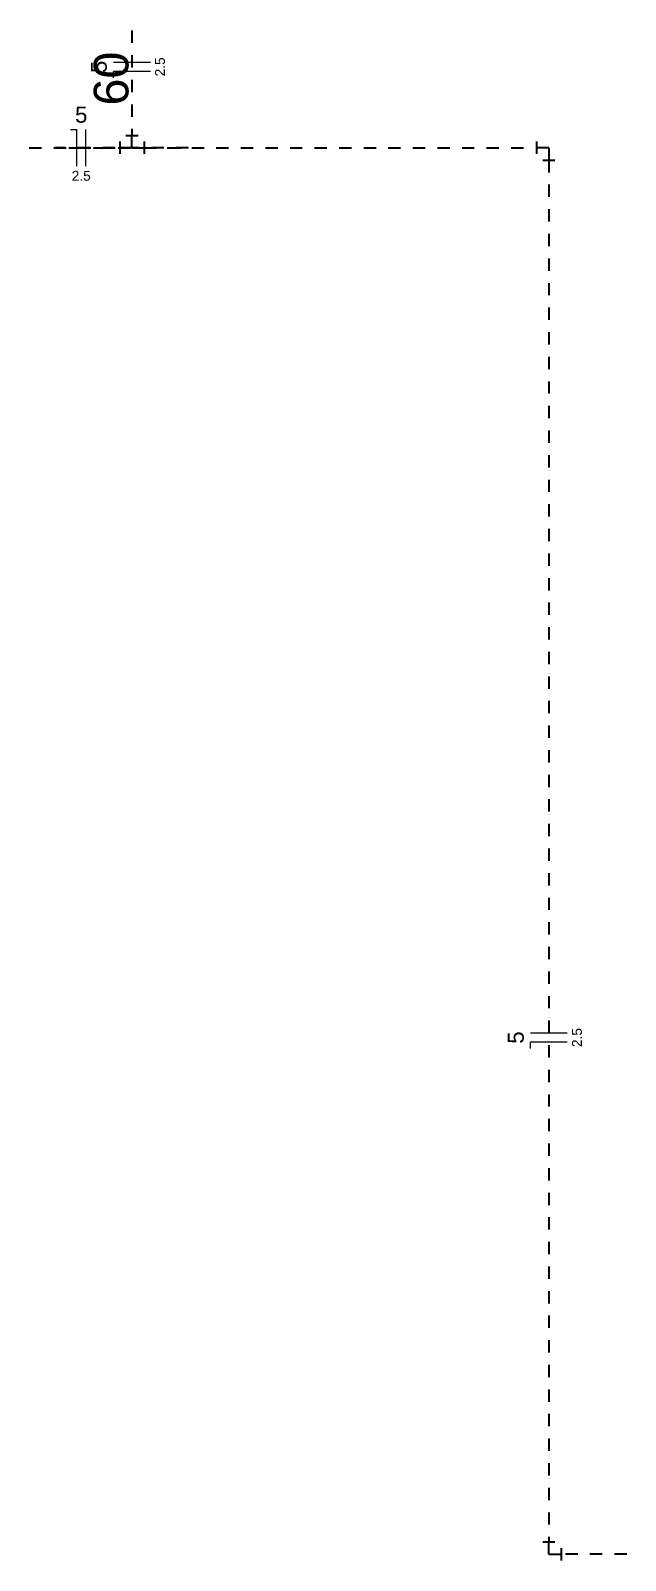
# Model space of a CAD drawing. Header units: millimetres. Extents: x 0 to 321, y -39 to 66.
# Drawn here: x 35.03 to 39.87, y 9.89 to 22.34 of the extents above; entities that cross this region are included whole.
import ezdxf

# ---------------------------------------------------------------- set-up
doc = ezdxf.new("R2010")
doc.units = ezdxf.units.MM
doc.header["$LTSCALE"] = 0.5
doc.header["$MEASUREMENT"] = 0
doc.linetypes.add('DOT2', pattern=[3.175, 0, -3.175])
for name, color, linetype, lineweight in [('EL-Condutos', 4, 'Continuous', 30), ('EL-Fios', 9, 'Continuous', 20), ('EL-Textos fios', 7, 'Continuous', 20), ('EL-Textos pontos', 5, 'Continuous', 20)]:
    doc.layers.add(name, color=color, linetype=linetype, lineweight=lineweight)
doc.styles.add('Arial', font='arial.ttf')

msp = doc.modelspace()

# ---------------------------------------------------------------- linework, layer by layer
at = {"layer": 'EL-Condutos', "linetype": 'Continuous'}
for p, q in [((35.758, 21.436), (35.758, 21.336)), ((35.808, 21.486), (35.908, 21.486)), ((35.858, 21.386), (35.858, 21.486)), ((35.958, 21.436), (35.958, 21.336)), ((39.151, 21.436), (39.151, 21.336)), ((35.858, 21.386), (35.758, 21.386)), ((35.858, 21.386), (35.958, 21.386)), ((39.251, 21.386), (39.151, 21.386)), ((39.201, 21.286), (39.301, 21.286)), ((39.251, 21.386), (39.251, 21.286)), ((39.201, 10.045), (39.301, 10.045)), ((39.251, 9.945), (39.251, 10.045)), ((39.351, 9.995), (39.351, 9.895)), ((39.251, 9.945), (39.351, 9.945))]:
    msp.add_line(p, q, dxfattribs=at)
at = {"layer": 'EL-Condutos', "linetype": 'DOT2', "ltscale": 0.05}
for points in [[(35.858, 22.339), (35.858, 22.312), (35.858, 22.286), (35.858, 22.26), (35.858, 22.235), (35.858, 22.211), (35.858, 22.187), (35.858, 22.163), (35.858, 22.139), (35.858, 22.116), (35.858, 22.093), (35.858, 22.069), (35.858, 22.046), (35.858, 22.022), (35.858, 21.998), (35.858, 21.973), (35.858, 21.948), (35.858, 21.922), (35.858, 21.895), (35.858, 21.868), (35.858, 21.84), (35.858, 21.811), (35.858, 21.78), (35.858, 21.749), (35.858, 21.716), (35.858, 21.681), (35.858, 21.646), (35.858, 21.608), (35.858, 21.569), (35.858, 21.529), (35.858, 21.486)], [(23.622, 21.386), (24.382, 21.386), (25.109, 21.386), (25.804, 21.386), (26.468, 21.386), (27.102, 21.386), (27.707, 21.386), (28.283, 21.386), (28.832, 21.386), (29.354, 21.386), (29.851, 21.386), (30.323, 21.386), (30.771, 21.386), (31.196, 21.386), (31.599, 21.386), (31.98, 21.386), (32.342, 21.386), (32.683, 21.386), (33.007, 21.386), (33.312, 21.386), (33.601, 21.386), (33.874, 21.386), (34.131, 21.386), (34.375, 21.386), (34.605, 21.386), (34.823, 21.386), (35.029, 21.386), (35.225, 21.386), (35.411, 21.386), (35.588, 21.386), (35.758, 21.386)], [(35.958, 21.386), (36.124, 21.386), (36.24, 21.386), (36.309, 21.386), (36.337, 21.386), (36.328, 21.386), (36.289, 21.386), (36.224, 21.386), (36.138, 21.386), (36.035, 21.386), (35.922, 21.386), (35.803, 21.386), (35.684, 21.386), (35.568, 21.386), (35.462, 21.386), (35.37, 21.386), (35.298, 21.386), (35.25, 21.386), (35.231, 21.386), (35.248, 21.386), (35.303, 21.386), (35.404, 21.386), (35.554, 21.386), (35.759, 21.386), (36.024, 21.386), (36.353, 21.386), (36.753, 21.386), (37.228, 21.386), (37.782, 21.386), (38.422, 21.386), (39.151, 21.386)], [(39.251, 21.286), (39.251, 20.701), (39.251, 20.132), (39.251, 19.577), (39.251, 19.038), (39.251, 18.513), (39.251, 18.003), (39.251, 17.508), (39.251, 17.028), (39.251, 16.563), (39.251, 16.112), (39.251, 15.675), (39.251, 15.253), (39.251, 14.846), (39.251, 14.452), (39.251, 14.073), (39.251, 13.708), (39.251, 13.357), (39.251, 13.02), (39.251, 12.697), (39.251, 12.388), (39.251, 12.093), (39.251, 11.811), (39.251, 11.543), (39.251, 11.289), (39.251, 11.048), (39.251, 10.821), (39.251, 10.607), (39.251, 10.407), (39.251, 10.219), (39.251, 10.045)], [(41.886, 9.945), (41.764, 9.945), (41.649, 9.945), (41.541, 9.945), (41.441, 9.945), (41.346, 9.945), (41.258, 9.945), (41.174, 9.945), (41.095, 9.945), (41.019, 9.945), (40.947, 9.945), (40.878, 9.945), (40.811, 9.945), (40.746, 9.945), (40.682, 9.945), (40.619, 9.945), (40.555, 9.945), (40.491, 9.945), (40.426, 9.945), (40.359, 9.945), (40.29, 9.945), (40.218, 9.945), (40.143, 9.945), (40.064, 9.945), (39.98, 9.945), (39.891, 9.945), (39.797, 9.945), (39.696, 9.945), (39.589, 9.945), (39.474, 9.945), (39.351, 9.945)]]:
    msp.add_spline(points, degree=3, dxfattribs=at)
at = {"layer": 'EL-Fios'}
for p, q in [((36.008, 22.081), (35.708, 22.081)), ((36.008, 22.006), (35.708, 22.006)), ((35.708, 21.956), (35.708, 22.006)), ((35.358, 21.536), (35.408, 21.536)), ((35.408, 21.236), (35.408, 21.536)), ((35.483, 21.236), (35.483, 21.536)), ((39.401, 14.185), (39.101, 14.185)), ((39.401, 14.111), (39.101, 14.111)), ((39.101, 14.06), (39.101, 14.111))]:
    msp.add_line(p, q, dxfattribs=at)

# ---------------------------------------------------------------- texts
at = {"layer": 'EL-Textos fios', "attachment_point": 8, "rotation": 90.0002, "line_spacing_factor": 0.798, "style": 'Arial'}
for s, insert, char_height, width in [('5', (35.655, 22.044), 0.13, 0.156), ('2.5', (36.127, 22.044), 0.08, 0.288), ('5', (39.049, 14.148), 0.13, 0.156), ('2.5', (39.521, 14.148), 0.08, 0.288)]:
    msp.add_mtext(s, dxfattribs=dict(at, insert=insert, char_height=char_height, width=width))
at = {"layer": 'EL-Textos fios', "attachment_point": 8, "line_spacing_factor": 0.798, "style": 'Arial'}
for s, insert, char_height, width in [('5', (35.445, 21.588), 0.13, 0.156), ('2.5', (35.445, 21.117), 0.08, 0.288)]:
    msp.add_mtext(s, dxfattribs=dict(at, insert=insert, char_height=char_height, width=width))
at = {"layer": 'EL-Textos pontos', "insert": (35.833, 21.949), "char_height": 0.2824, "width": 0.67776, "attachment_point": 8, "rotation": 90.0002, "line_spacing_factor": 0.798, "style": 'Arial'}
msp.add_mtext('60', dxfattribs=at)

doc.saveas('drawing.dxf')
